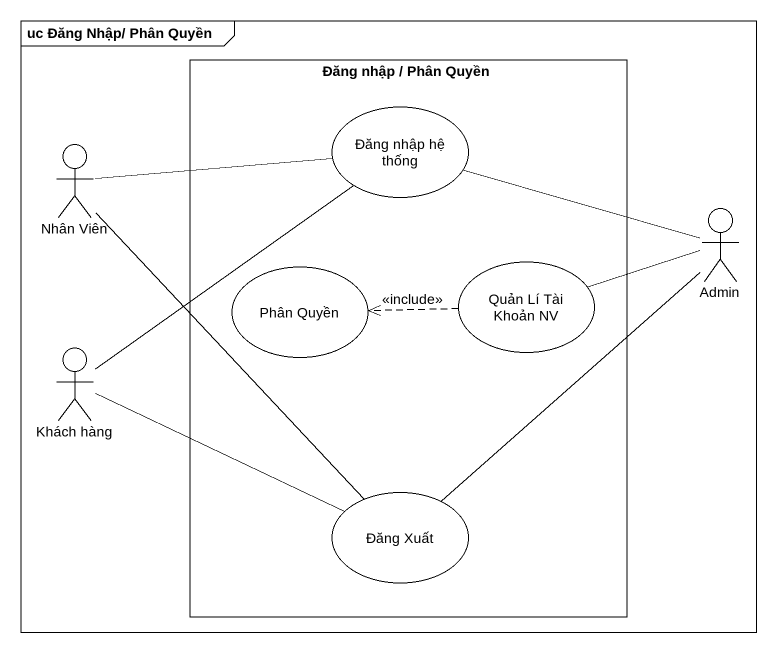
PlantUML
@startuml
mainframe uc Đăng Nhập/ Phân Quyền
rectangle "Đăng nhập / Phân Quyền" as Đăng_nhập_Phân_Quyền {
  usecase "Đăng nhập hệ thống" as Đăng_nhập_hệ_thống
  usecase "Quản Lí Tài Khoản NV" as Quản_Lí_Tài_Khoản_NV
  usecase "Phân Quyền" as Phân_Quyền
  usecase "Đăng Xuất" as Đăng_Xuất
}
actor "Nhân Viên" as Nhân_Viên
actor Admin
actor "Khách hàng" as Khách_hàng
Nhân_Viên -right- Đăng_nhập_hệ_thống
Nhân_Viên -- Đăng_Xuất
Quản_Lí_Tài_Khoản_NV .left.> Phân_Quyền : <<include>>
Admin -left- Đăng_nhập_hệ_thống
Admin -left- Quản_Lí_Tài_Khoản_NV
Admin -- Đăng_Xuất
Khách_hàng -up- Đăng_nhập_hệ_thống
Khách_hàng -right- Đăng_Xuất
@enduml
